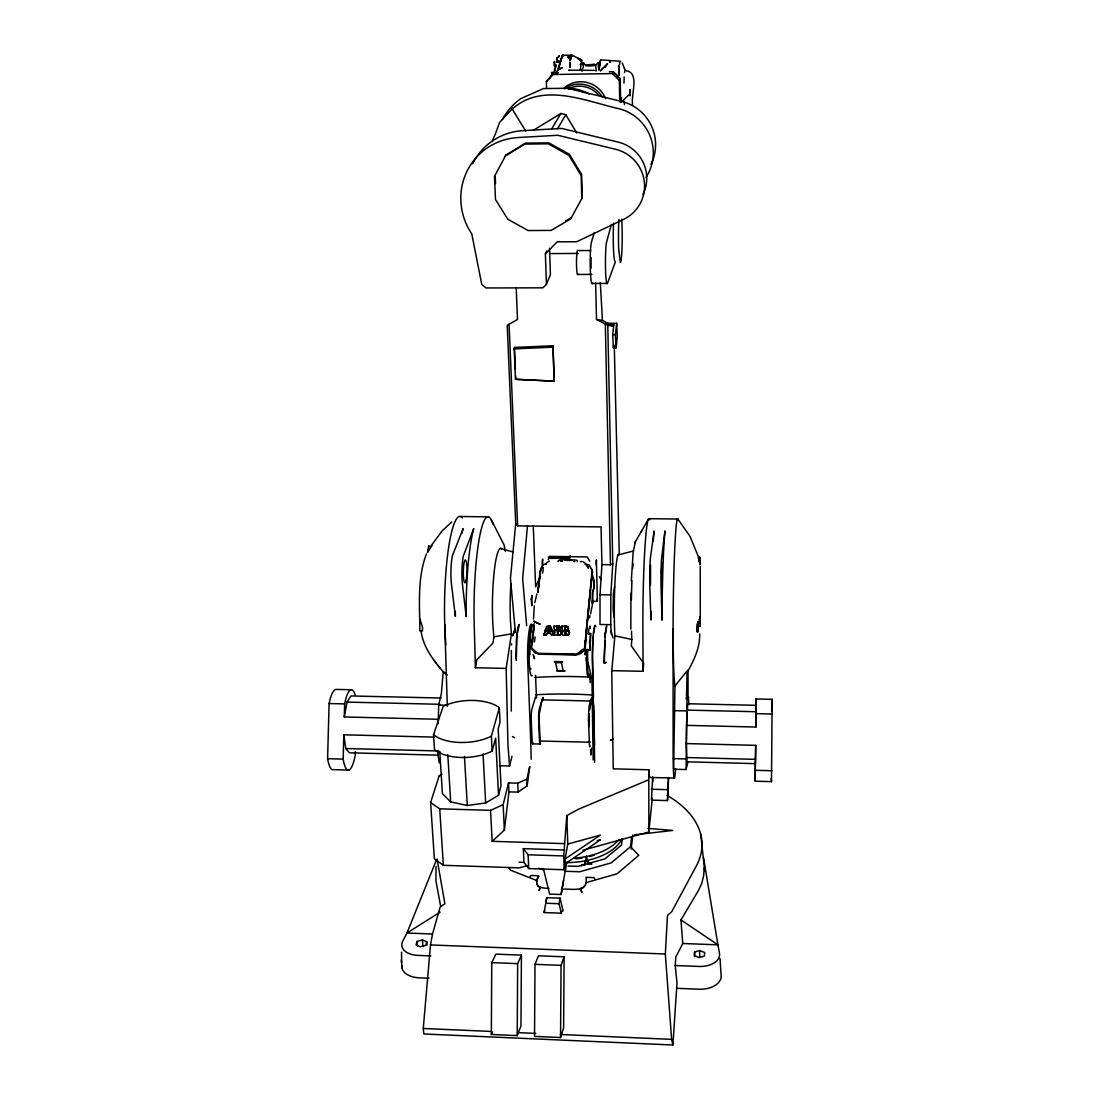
<?xml version="1.0" encoding="UTF-8"?>
<svg xmlns="http://www.w3.org/2000/svg" width="1100" height="1100" viewBox="0 0 1100 1100"><rect width="100%" height="100%" fill="white"/><g stroke="black" fill="none" stroke-linecap="round" stroke-linejoin="round"><path stroke-width="1.5" d="M516.23 288.406L517.495 319.481L507.21 325.394L515.721 523.793L517.632 525.882L601.054 526.914L601.947 564.616L600.023 594.729L600.009 624.484L610.775 624.676L611.325 634.535M610.775 624.676L610.803 594.908L612.769 563.901L607.777 325.366L596.489 319.44L595.623 282.755M688.036 696.96L686.455 698.926L688.036 696.96L688.05 670.134M588.651 665.033L591.965 679.69L592.831 739.145A180.166 16.61 -88.4 0 1 593.161 759.894M592.487 599.885L592.46 603.735L592.584 592.68L592.405 604.574L590.59 613.745M437.071 859.031L444.895 903.76L440.124 907.129L432.52 934.093L430.499 944.941L423.266 1028.473L423.857 1033.986L672.898 1045L671.632 1039.362L665.321 954.003L667.507 915.365L671.77 911.652L696.286 866.044A132.935 73.92 -1.9 0 0 666.957 795.245M755.879 727.045L755.947 705.32L687.72 703.739L686.524 725.354L755.879 727.045L756.003 698.967L772.131 699.325L771.485 781.646L755.232 781.192L755.232 762.575M491.342 1034.481L491.741 962.624L495.908 954.14L521.414 955.13L520.974 1025.956L517.22 1035.622L491.342 1034.481L492.388 1032.061M517.22 1035.622L517.66 963.641L521.414 955.13M534.999 964.329L534.531 1036.392L560.56 1037.534L563.626 1027.812L564.107 956.808L538.464 955.804L534.999 964.329L561.055 965.36L564.107 956.808M560.56 1037.534L561.055 965.36M589.572 640.654L590.398 641.781L589.572 640.654L590.095 650.375L585.942 650.155C586.658 652.438 585.599 656.851 585.062 653.194A31.79 2.475 -87.6 0 1 586.094 635.855M755.232 781.192L755.7 745.346L686.29 743.572L686.524 725.354M533.527 618.915L534.27 605.921M678.315 520.438A84.246 3.369 -89.3 0 0 673.53 587.373A84.246 3.369 -89.3 0 0 674.946 685.905L673.668 769.23L686.098 769.56L687.005 698.94M552.393 75.597L552.104 72.146L551.884 75.295M686.29 743.572L686.991 761.805L755.37 763.634L755.7 745.346M599.17 68.901L600.49 60.143L598.909 70.331M630.946 592.996L630.795 629.09M438.24 723.662L438.666 705.086L441.402 693.33L443.217 671.715C433.043 659.973 422.909 646.58 421.053 630.644L419.87 630.974C419.746 605.536 417.134 578.256 426.429 553.877M755.851 704.192L756.003 698.967M401.596 963.05L401.569 952.16M355.355 751.699L355.272 755.067A34.774 7.659 -87.6 0 1 343.173 759.11L327.594 758.697L329.106 703.546A34.691 7.948 -87.6 0 1 335.789 689.398L351.093 689.741M554.909 68.929L554.826 70.111M589.779 650.237L590.04 642.235M686.455 698.926L687.074 670.945L674.946 685.905M771.636 711.26L772.131 699.325M343.173 759.11L343.819 734.8L434.06 737.11M437.882 719.263L344.3 716.966L344.644 703.904A34.719 7.659 -87.7 0 1 355.217 694.939M536.126 880.907L538.794 875.737C533.28 887.246 539.756 887.838 548.914 888.47M623.961 83.119L624.181 76.931M590.164 677.284L590.15 679.704M511.294 711.095L511.376 650.457M687.844 762.327L686.098 769.56M428.312 551.581L428.395 549.574M631.317 581.089L633.132 552.475L635.442 541.544M589.848 641.781L589.779 643.335L589.49 642.207M699.696 633.93C700.04 647.35 694.141 659.973 687.748 671.44M700.067 626.202L699.036 626.038L700.067 626.202L700.288 621.72L700.232 566.308M511.527 644.985L511.582 643.706M516.45 641.534L516.202 648.835A25.603 2.571 -89.2 0 0 516.189 658.859M590.109 640.668L590.631 633.298L590.398 641.781M650.567 565.235L650.499 585.049M694.581 952.091L694.389 955.639L699.339 957.619L704.468 956.024L704.633 952.476L699.683 950.51L694.581 952.091L694.581 956.711M699.916 558.25L699.751 564.754L699.82 560.601L699.806 563.668L698.431 557.315L699.779 557.164L699.916 558.25L698.638 557.549M593.079 714.835L593.477 710.325M569.195 560.615L570.13 555.624M582.931 850.231L648.849 831.971L648.821 769.794L613.236 768.817L611.779 670.643L614.9 635.841A47.547 3.479 -89.2 0 1 615.024 581.116A47.547 3.479 -89.2 0 1 618.984 554.895M672.898 1045L676.995 982.933L675.221 965.511L675.799 957.055L682.77 943.497L680.955 919.93L698.665 890.12L701.841 883.19L703.697 875.352L704.234 866.731L700.81 834.707M629.929 90.461L629.709 92.593L629.929 89.65A17.957 1.182 89.7 0 0 630.025 95.865L629.874 94.201M591.277 749.898L591.085 754.133M591.099 750.31L591.044 753.651L591.223 749.746M611.779 670.643L643.074 671.303L643.638 663.327L631.317 645.837L631.826 639.471A52.14 3.314 -89.2 0 1 631.51 631.111M564.781 849.997L523.339 848.65L523.944 862.372L528.715 868.56L564.19 869.756L563.709 855.951L566.803 815.581L578.311 809.298L648.148 780.01M589.064 713.694L589.023 726.688M436.013 866.332L435.957 881.018L440.646 906.166M569.14 560.464L569.36 558.58M632.692 104.899C630.493 95.453 640.145 72.669 626.161 70.73M652.589 777.287L651.489 800.112L667.48 800.58L668.442 777.727M667.48 800.58L668.607 777.562M586.094 635.841L586.451 633.023M604.862 637.271L606.691 625.955M590.425 589.779L584.994 648.587C583.811 652.176 579.7 654.555 576.056 654.94L538.904 654.184L535.136 652.795L531.616 649.165L531.396 647.529L533.995 625.763M590.893 584.732L591.36 579.686M591.827 574.654L591.882 569.773M699.779 557.164L699.366 561.509L698.431 557.315M557.865 61.174L558.195 62.136M527.477 526.006L522.651 578.6L526.652 625.666M648.849 831.971L652.3 798.311M508.558 782.898L503.14 804.691L490.545 810.356L492.168 841.308L504.377 830.06L508.97 791.862L508.558 782.898L517.743 783.159L526.845 779.13L529.746 766.535L527.134 785.84L518.141 792.138L508.97 791.862M605.303 632.83L604.079 662.901L606.265 662.475L604.079 662.901M515.721 523.793L510.441 578.408L515.391 632.362M532.51 642.675L533.019 637.821M533.541 632.954L534.05 628.1M537.831 592.377L540.1 570.914L542.039 567.834M584.567 646.91L585.269 640.255M585.805 635.277L592.57 571.711L591.346 568.631M557.714 631.923L557.893 635.14L560.409 634.673L561.632 632.803L560.904 630.685L557.645 630.658L557.906 635.016C565.056 635.264 560.808 626.945 554.414 630.768L554.551 632.94M608.424 324.28L613.786 324.913L612.714 334.661L613.401 347.889L616.096 347.903L617.32 336.49L616.66 323.29L606.815 323.304M613.401 347.889L613.759 344.616M616.096 347.903L615.423 334.661L616.66 323.29M607.777 325.366L613.305 326.164L613.511 324.28M565.482 630.836L568.755 630.74L569.498 632.72L568.535 634.631L565.73 635.195L565.482 630.836L565.73 635.195M562.389 632.748L562.526 635.168L565.496 635.071M699.036 621.995L700.178 616.811L699.311 619.602M558.181 61.792C562.788 59.84 554.661 63.718 557.15 61.944M534.476 641.905L535.081 636.873M542.644 573.114L543.4 567.669M551.54 635.099L550.743 633.229L549.065 633.229C552.64 635.36 544.816 628.719 552.049 630.63L554.001 635.112L551.554 634.975M565.207 630.602L565.015 626.038L562.045 626.024L562.402 632.871L562.265 630.465M565.263 626.161L568.342 627.385L567.504 629.888L568.356 627.399L565.263 626.161C562.279 629.709 569.594 632.39 567.49 629.874L568.342 627.385M565.111 628.251L565.345 633.132M564.781 871.269L579.659 871.764L611.188 862.895L630.493 846.711L631.62 837.128M631.166 849.076L632.816 835.01M534.077 623.549L531.341 647.776L536.154 652.149L538.312 653.345L573.402 654.06C578.572 655.614 580.14 649.454 584.567 648.835L592.089 570.13L589.132 564.809L585.035 564.396M537.9 591.621L540.884 568.329L543.221 564.63L546.439 563.888M538.01 592.281L540.623 570.515M557.645 635.14L557.521 632.885M596.379 560.202L597.382 600.779M552.035 630.74L554.015 634.989L552.035 630.74L548.886 630.726L552.035 630.74L553.025 633.009M554.29 628.251L554.194 625.969L554.414 630.768M557.15 626.106L554.18 626.092M548.666 625.928C546.342 632.308 555.321 631.689 550.041 625.969L548.666 625.928L548.79 628.925M558.786 635.126L561.385 633.683L560.862 630.685M547.071 633.215L548.79 633.339L548.652 630.616L545.394 630.575L543.909 635.044L546.452 635.058L547.071 633.215L548.804 633.229M557.769 632.885L557.411 625.996L559.886 626.587L560.423 629.076C558.058 629.874 562.251 631.235 559.666 629.819L560.574 627.798L559.212 626.161L557.411 625.996L557.549 628.815M622.298 838.929L621.514 845.061L604.945 858.839L578.05 866.374L568.164 866.044M548.515 628.1C550.99 631.785 542.671 631.551 546.191 628.169M568.178 629.379L567.696 626.601M589.971 615.395L589.683 617.595L588.431 618.118M590.205 674.479L590.274 682.564L590.521 681.409M545.394 630.575L543.909 635.044L544.679 632.706M546.452 635.058L543.923 634.92M581.652 59.95L572 55.206L570.13 60.459L572 55.206M548.79 633.339L548.652 630.616M554.166 381.205L552.998 345.744L514.47 347.435L514.223 348.879L515.487 379.294L554.166 381.205L552.998 345.744M499.524 765.71L509.547 765.985L507.953 745.03L506.165 668.401L511.418 633.875L510.441 620.895A47.259 6.16 -88.9 0 1 510.868 583.866M542.589 559.446L542.438 567.229M502.026 549.299A51.7 7.232 -88.9 0 0 493.763 575.905A51.7 7.232 -88.9 0 0 493.941 636.817L492.924 643.129L476.74 659.876L475.406 667.741L506.165 668.401M697.207 624.126L697.991 624.924L696.671 627.44L697.964 629.351L696.602 630.438L698.046 631.799L698.101 621.527L696.671 627.44L697.29 631.799L698.17 630.726L697.29 631.799M619.52 64.597L619.905 62.232M596.379 559.996L596.186 564.919M544.101 912.546L546.741 897.683L560.01 898.15L563.09 910.841L561.619 911.529L561.33 913.179L544.101 912.546L544.61 910.181M561.413 889.336C570.873 887.934 588.844 894.094 585.929 877.332L593.134 877.58A1.595 1.347 10.7 0 1 594.77 878.996M543.414 868.67L549.629 894.107L561.096 894.506L566.748 862.166M561.33 913.179L559.034 903.705L560.01 898.15M561.096 894.506L563.599 880.261M565.455 869.412L565.098 859.018L567.765 844.058L566.803 815.581M564.19 869.756L565.263 863.747L600.476 839.754L597.217 840.661M614.57 586.726L613.429 593.161L613.112 608.465L613.938 617.1M589.737 709.638L591.085 702.226A10.079 0.866 -88.8 0 1 591.236 701.525M344.3 716.966L347.036 702.102L350.928 695.956L441.306 698.046M546.741 897.683L545.696 903.224L559.034 903.705M554.428 69.589L554.551 68.901M542.602 559.13L542.314 563.942M534.848 602.621L536.882 593.876M551.925 630.396L550.041 625.969L551.279 628.925M589.93 745.773L589.572 746.776L588.473 720.473C588.638 713.859 588.624 700.893 592.048 697.716M570.075 560.505L570.116 560.285A24.929 22.536 13.5 0 1 572 560.477M567.215 560.464L567.27 560.244A24.929 22.536 13.5 0 0 565.4 560.381M509.547 765.985L511.995 756.25M597.011 599.156L597.396 600.902M498.52 795.286L500.995 785.593L498.204 728.915L500.033 722.232L499.317 707.657A36.877 17.916 -3.8 0 0 443.204 706.324L433.538 734.69L434.514 749.567A36.987 18.356 -3.9 0 0 492.126 751.08L495.66 738.183L498.52 795.286L485.65 802.945L467.294 805.503L450.711 801.914L442.42 793.65L439.752 751.795M561.357 633.806L560.821 630.795M611.408 224.441L606.664 241.863A21.354 1.705 90 0 0 605.495 267.63A21.354 1.705 90 0 0 607.53 283.222L615.202 262.377L614.226 258.761A25.74 1.939 90 0 1 613.539 223.066M492.126 751.08L491.37 736.161L499.317 707.657M565.62 632.954L565.744 635.071L567.806 635.03L569.498 632.72L568.714 630.74L562.265 630.809M426.8 941.793L425.81 945.258L420.447 946.798L416.075 944.872L417.092 941.421L422.441 939.881L426.8 941.793L427.034 945.051M594.303 232.664L591.525 241.945A21.34 1.884 89.9 0 0 590.26 267.685A21.34 1.884 89.9 0 0 592.515 283.264M527.312 865.631L519.296 867.859L443.355 865.301L434.349 858.742L430.609 802.546L439.092 776.05L441.925 774.139M560.312 629.227L559.584 629.929M512.957 635.305L515.034 629.007L512.765 635.896M555.761 73.315L558.002 69.713L562.293 67.636L558.291 69.534L561.77 56.746A35.695 3.644 89.2 0 1 563.599 55.907M546.15 628.375C545.614 625.364 549.78 624.924 548.515 628.155M565.744 635.071L569.071 634.013L568.755 630.74L569.498 632.72L567.806 635.03M436.439 859.966L406.959 933.034L402.751 941.023A19.745 11.839 -6.2 0 0 417.959 955.391L430.856 955.9M546.425 284.268L545.38 253.921L557.178 241.849L576.716 241.739L623.535 219.409A37.73 37.276 35.7 0 0 615.464 149.243L557.783 135.272L518.127 137.541A63.676 61.765 42.8 0 0 471.776 233.901L481.772 284.488L486.049 287.966L542.919 287.829L546.425 284.268L550.413 274.794L549.546 248.298M545.38 253.921L546.741 250.938M539.261 889.859L540.457 887.232L538.189 886.352L537.281 884.345M540.54 576.18L535.631 586.836L533.252 525.731M548.254 559.433L549.656 556.38L587.18 556.916L589.793 561.151M538.945 890.505L540.457 887.232M569.044 634.026L569.223 631.634M584.457 885.968L582.862 887.893L580.291 888.621L582.065 892.678M583.357 66.839L582.134 69.795A27.679 2.516 89.4 0 0 581.996 71.362M619.712 101.929L619.341 80.396L620.221 78.499L613.346 71.72L609.249 71.789M546.576 88.385L546.356 81.51L552.874 74.511L612.411 73.576L613.346 71.72M641.3 531.602L648.368 519.118M557.59 128.7L565.757 114.689L560.945 113.465L533.376 130.267M634.673 542.891L642.166 530.09M430.774 546.288L441.911 531.107L451.77 521.964M551.705 128.892L560.945 113.465M580.649 63.965L583.839 63.718L580.773 63.759M549.519 78.595L551.416 75.639M598.098 63.14A27.706 2.31 89.5 0 0 597.809 62.727L595.911 65.56M559.391 55.894L558.525 57.021M605.027 67.499L607.599 63.621L601.067 69.85M589.284 674.809L588.115 673.544L587.331 665.239A23.884 2.118 -89 0 1 587.207 650.224M552.874 74.511L554.18 72.669L558.236 72.6L555.761 73.15M546.356 81.51L554.18 72.669M525.717 131.065L512.27 109.079L513.466 107.511L499.551 122.471L495.275 134.282A48.936 47.726 51.8 0 0 492.25 141.488M555.555 662.599L561.44 662.723L562.567 661.719L554.345 661.54L555.555 662.599L557.37 670.959C576.826 671.632 552.324 669.804 557.37 670.959M519.351 624.58L516.904 635.429L516.257 660.467M570.996 55L570.02 57.269L570.79 55.261L571.67 55.316L562.966 55.165M698.844 623.549L700.288 621.72M621.321 102.011L629.035 94.71M431.984 545.627L427.433 552.502L428.849 545.614L429.385 546.741M585.337 864.545L582.244 864.572L581.268 865.686L585.337 864.545L584.925 861.3L587.661 860.723L588.101 863.968L591.869 864.077L590.494 862.826L588.101 863.968M512.27 109.079C541.654 82.541 583.069 100.073 616.192 108.089A45.237 44.797 54.2 0 1 645.989 177.403M562.664 55.784L558.717 67.127A7.783 0.811 89.2 0 0 558.319 70.414M600.449 71.088L602.649 68.901M585.049 654.046L585.915 654.019M580.759 63.14L583.839 62.961A27.679 2.516 89.4 0 1 584.499 64.226M545.504 564.273L546.576 563.475M582.574 651.475L576.098 654.541L544.046 653.964M546.975 562.513L549.299 561M565.098 859.018L600.352 835.106L567.765 844.058M439.092 776.05L441.32 774.565M440.138 912.106L406.959 933.034L432.341 933.996M505.189 156.076L524.893 144.1L548.281 143.825L568.92 155.403L581.171 175.588L581.776 198.825M565.634 220.962L571.23 217.663M591.553 701.016L542.451 699.875A10.051 1.141 -88.6 0 0 541.832 701.085L538.973 715.646L540.141 741.029L589.848 742.211M574.805 561.536L573.732 561.523M559.598 635.071L560.656 634.631M610.527 740.149L613.181 739.076L610.527 740.149L611.627 739.984M585.186 654.582L586.286 654.321M601.947 564.616L610.473 564.74L612.769 563.901M586.245 882.571L617.059 873.799L638.784 855.332L630.493 846.711M618.035 554.95L633.462 550.99M585.269 861.864L588.005 861.273M565.606 862.634A55.302 30.374 -1.9 0 0 586.217 860.612L586.424 856.171L586.712 860.516A55.302 30.374 -1.9 0 0 621.995 838.846M493.941 636.817L511.418 633.875M634.494 834.831L672.829 830.431L647.914 828.424M514.223 348.879L552.791 347.188M592.446 601.452L597.273 601.246M585.09 654.569L585.475 653.675M594.688 70.359L568.686 70.166L569.305 70.51M557.48 627.839L557.618 630.561L560.601 630.534M590.7 250.511L577.871 250.566A12.182 1.182 89.9 0 0 576.496 262.804A12.182 1.182 89.9 0 0 577.995 274.271M549.78 253.577L578.188 253.44M577.473 274.45L591.91 274.395M591.8 283.456L606.884 283.415M608.795 324.913L613.786 324.913M612.714 334.661L615.423 334.661M557.618 630.561L557.398 626.12L559.969 626.739L560.244 629.434L560.519 627.44M548.652 626.051L550.014 626.065M545.435 630.355L548.639 630.369L548.474 627.688M562.251 630.589L565.221 630.479M545.38 630.699L548.639 630.726M557.659 635.016L554.689 635.112L554.551 632.692M557.398 626.106L558.841 626.12M649.055 518.678L677.848 519.035L690.002 536.346L698.335 556.504M460.419 516.477L488.703 516.876M600.023 594.729L610.803 594.908M590.095 650.375L585.942 650.155M347.036 702.102L440.027 704.289M687.074 710.105L755.975 711.727M438.666 705.086L447.755 705.306M673.97 710.641L686.469 710.93M329.106 703.546L344.644 703.904M756.003 713.639L772.406 714.024M674.493 778.058L650.183 777.466A45.568 2.42 -89 0 1 648.821 769.794M548.598 558.415L569.47 558.154L549.299 557.219A2.599 1.045 -2 0 1 548.35 557.123M532.744 743.834L540.086 744.026M343.819 734.8L345.799 748.523L438.969 750.984M686.469 757.529L755.494 759.357M440.619 752.428L437.58 752.345L439.285 762.85M673.337 758.615L685.85 758.945M438.309 755.164L349.429 752.785L345.799 748.523M755.452 770.303L771.884 770.742M348.975 770.069L333.616 769.643A34.733 7.948 -87.5 0 1 327.594 758.697M651.351 789.223L667.384 789.676M430.609 802.546L439.711 808.83L490.545 810.356M492.168 841.308L564.561 843.631M523.339 848.65L528.124 854.782L563.709 855.951M519.035 862.207L523.944 862.372M537.35 875.683L531.616 875.49A1.595 1.334 12.9 0 0 530.104 876.782M682.77 943.497L717.915 944.831L719.469 953.205A20.061 12.279 1.9 0 1 698.913 966.446L675.221 965.511M430.499 944.941L665.321 954.003M491.741 962.624L517.66 963.641M429.027 978.23L419.21 977.831A21.326 13.021 -6.3 0 1 401.761 965.181M677.27 988.336L698.885 989.216A21.656 13.503 2 0 0 721.077 974.669L720.005 958.581M423.266 1028.473L491.494 1031.456M518.939 1032.666L535.769 1033.409M560.299 1034.481L671.632 1039.362M515.487 379.294L553.905 381.123M600.902 59.84L620.661 61.284M567.064 626.202L565.276 626.051L565.482 630.479L568.48 630.602M537.158 623.054L540.43 624.112M596.489 319.44L602.442 320.471L613.305 326.164M614.9 635.841L631.826 639.471M514.649 737.701L512.476 736.546M500.308 548.405L513.081 552.007M421.053 630.644L422.441 631.056L422.592 627.509L419.884 618.915M539.344 623.947L533.541 621.074L536.442 622.724M538.78 868.189L543.414 869.99M537.322 880.742L510.647 870.21L508.681 867.598M578.132 58.424L581.171 59.895A1.416 1.375 79 0 1 581.652 60.94L580.525 60.734M577.995 58.63L581.515 61.215L580.869 59.936M580.676 60.541L581.652 61.009L580.951 59.716M583 561.729L584.98 562.994M559.652 629.819L560.629 630.451L554.414 630.41L554.565 632.816M613.058 72.49L616.289 74.621L618.379 77.619M680.955 919.93L717.915 944.831L703.491 857.491M581.419 561.44L580.47 561.591L581.598 561.619M446.793 674.822L443.217 671.715L446.93 675.207M612.411 73.576L619.341 80.396M595.719 66.688L596.227 69.561A27.706 2.31 89.5 0 0 596.104 71.142M433.854 660.192L435.971 662.874M437.965 665.376L440.234 668.25M561.413 631.62L561.605 633.091M585.695 563.736L588.418 567.848L586.644 565.139M599.349 576.675L601.095 579.507M565.757 114.689L576.757 132.963M583.495 63.099L583.701 63.924M491.356 520.08L503.993 544.692L505.422 551.306M589.256 674.3L589.683 675.276M580.291 888.621L581.776 892.004M771.485 781.646L771.237 778.319M591.91 676.816L592.35 677.957M533.046 654.789L534.559 658.749L533.789 656.04M622.27 62.906L624.827 69.699M567.641 559.295L567.916 560.148M611.036 631.139L613.044 637.918M561.44 662.723L563.241 671.082M589.683 742.308L589.449 740.878M591.429 748.206L590.824 755.026M618.599 65.725L619.451 75.364M618.805 67.719L618.668 66.674L619.273 75.419M556.806 62.068L556.93 57.709L557.164 59.084M587.799 662.131L588.239 666.243M618.585 65.45L618.75 67.361M590.191 627.674L590.054 626.01L590.205 627.784M401.362 959.901L402.009 968.344M417.092 941.421L417.45 946.303M422.441 939.881L422.909 946.399M619.905 90.805L620.634 102.08L620.221 78.499M439.711 808.83L443.355 865.301M565.359 632.94L565.482 635.195M447.796 754.71L450.711 801.914M557.507 632.995L557.26 628.251M464.461 756.456L467.294 805.503M600.311 282.618L602.442 320.471M483.051 753.968L485.65 802.945M503.14 804.691L504.377 830.06M562.141 628.471L562.045 626.024L562.155 628.279M557.164 625.982L557.26 628.513M535.507 675.4L536.484 697.524M495.192 175.326L495.564 183.562M517.743 783.159L518.141 792.138M586.438 661.196L586.314 657.36L586.658 666.944A25.726 2.282 -89 0 0 589.339 674.534M509.053 324.156L517.632 525.882M526.845 779.13L527.134 785.84M528.124 854.782L528.715 868.56M514.47 347.435L515.377 369.284M515.652 376.007L515.804 379.362M444.744 624.511L447.329 706.145M586.424 856.171L586.548 860.227M475.406 667.741L474.224 625.048A83.256 12.265 -88.9 0 1 479.394 537.9A83.256 12.265 -88.9 0 1 492.814 523.916M593.436 736.684L592.996 718.754M614.295 346.225L619.286 554.331M593.464 697.977L592.625 661.898A24.035 2.062 -89 0 1 592.831 644.394L592.873 643.418A24.035 2.062 -89 0 1 593.326 636.446M593.629 704.852L594.426 739.2A180.139 16.431 -88.4 0 1 594.55 745.071M688.572 696.974L688.724 704.564M605.316 324.129L610.473 564.74M584.925 861.3L584.98 863.995M530.021 654.692L529.939 648.299A25.616 3.424 89.6 0 1 530.214 639.045L530.654 633.696A25.603 3.424 89.6 0 1 533.211 624.663M652.795 777.122L652.85 781.742M643.074 671.303L642.881 628.183A84.095 4.73 -89.2 0 1 649.701 519.915M699.683 950.51L699.696 957.124M673.104 628.732L673.104 749.32A45.636 1.801 -89.1 0 0 675.579 768.859M624.429 104.583A19.841 1.361 89.7 0 1 624.209 101.255M624.539 72.49A19.841 1.361 89.7 0 1 625.433 70.565M569.759 88.206A24.943 24.489 68.1 0 1 598.661 95.315M563.874 88.495A43.849 43.01 60.1 0 1 589.408 94.229M568.164 88.935A43.931 43.093 59.9 0 1 584.87 92.689M564.699 88.701A26.978 26.483 68.2 0 1 602.525 97.336M565.098 87.134A26.771 26.276 69.1 0 1 605.605 98.67M562.54 55.715A35.186 3.589 89.2 0 0 561.701 57.241L558.621 67.031A7.879 0.825 89.2 0 0 558.209 70.373M580.388 69.781A27.679 2.544 89.4 0 1 582.368 63.236M598.207 67.086A27.706 2.282 89.5 0 1 599.101 62.934M557.067 62.205A3.438 1.389 -1.4 0 1 558.168 61.779M587.18 64.625A5.225 0.756 -1.7 0 0 585.571 64.914L585.489 65.642A5.225 0.756 -1.7 0 0 594.248 65.491L595.018 64.763A5.225 0.756 -1.7 0 0 593.739 64.515M580.195 64.653A27.679 2.558 89.4 0 1 580.415 63.883M650.966 611.435A84.136 4.373 -89.2 0 0 650.911 620.001L649.839 587.152A20.226 1.114 -89.3 0 1 650.348 558.47L654.101 531.053A84.136 4.373 -89.2 0 0 653.263 541.31M491.37 736.161A37.111 18.136 -3.8 0 1 433.538 734.69M445.899 644.806A83.105 13.557 -88.8 0 1 447.837 553.163A83.105 13.557 -88.8 0 1 462.344 517.88M594.192 855.223A55.096 30.168 -1.9 0 1 589.834 856.446M582.134 858.041A55.096 30.168 -1.9 0 1 575.822 858.866M535.631 694.774A254.76 138.696 -2.4 0 1 592.57 695.021M534.586 677.476A250.759 133.595 -2.3 0 1 589.779 677.132M631.4 599.651A52.14 3.314 -89.2 0 1 631.964 580.731M632.638 568.452A52.14 3.314 -89.2 0 1 632.995 563.805M455.331 611.408A83.16 13.09 -88.9 0 0 455.373 616.481L451.454 583.976A19.979 3.314 -89 0 1 452.43 555.651L463.1 528.66A83.16 13.09 -88.9 0 0 461.918 533.376M591.154 268.043A12.196 1.073 89.9 0 1 591.112 257.4M642.923 194.48A37.001 36.602 38.6 0 0 618.227 142.12L561.688 128.425L522.803 130.666A62.453 60.679 44.1 0 0 472.643 163.776M502.384 119.488A63.992 62.672 53.7 0 1 520.781 98.629L543.386 88.591L567.834 88.22L619.327 100.925A44.261 43.849 59.8 0 1 650.966 164.354M618.942 219.423A25.754 1.87 90 0 0 618.709 249.095L620.331 262.364A25.754 1.87 90 0 0 622.05 247.046A25.754 1.87 90 0 0 621.706 219.093M618.97 839.465A55.357 30.291 -1.9 0 1 573.842 858.275M543.317 699.627A7.384 0.839 -88.6 0 0 542.795 697.317L539.234 709.459A7.508 0.866 -88.6 0 0 538.643 719.675L539.454 740.259A7.48 0.853 -88.5 0 0 540.54 743.036M533.211 742.844A7.466 0.88 -88.5 0 1 532.07 740.066L531.217 719.496A7.494 0.894 -88.5 0 1 531.836 709.28L535.521 697.152A7.384 0.866 -88.6 0 1 535.92 698.252M604.381 661.554A25.767 2.118 -88.3 0 1 605.041 640.819M595.801 626.629A26.166 2.241 -89 0 0 593.285 634.26A26.166 2.241 -89 0 0 592.433 662.846L594.248 740.039A179.231 16.349 -88.4 0 1 594.591 762.383M605.33 633.902A25.795 1.732 -87.6 0 1 606.636 626.257M588.211 633.6A23.884 2.118 -89 0 1 590.301 628.416M593.615 633.559A24.035 2.062 -89 0 1 594.605 628.1M532.331 625.46A26.07 3.162 -88.8 0 0 528.798 633.036A26.07 3.162 -88.8 0 0 527.725 661.499L530.612 738.416A178.447 23.1 -88 0 1 531.163 759.247M516.354 641.273A25.657 3.589 89.8 0 1 519.241 624.553M592.254 574.984A24.929 22.536 13.5 0 1 592.652 591.855M592.295 576.648A24.97 22.564 13.5 0 1 592.433 592.955M530.901 668.69A18.837 2.282 -88.8 0 1 529.925 668.525M529.636 667.7A18.837 2.282 -88.8 0 1 528.605 648.271A18.837 2.282 -88.8 0 1 530.832 631.648M587.868 664.414A18.906 1.677 -89 0 1 587.689 649.413M588.871 634.439A18.906 1.677 -89 0 1 589.119 633.408M587.469 666.243A18.906 1.677 -89 0 1 587.139 649.399M588.335 634.425A18.906 1.677 -89 0 1 588.83 632.748M577.266 561.688A3.19 1.292 -1.7 0 0 574.695 559.955L561.564 559.763A3.176 1.292 -1.9 0 0 558.36 561.646M532.152 675.469A25.589 3.094 -88.8 0 1 529.1 648.849A25.589 3.094 -88.8 0 1 533.514 625.639M537.006 653.414A14.19 10.959 -7 0 1 533.239 650.554M591.085 751.878C591.154 754.614 591.305 749.361 591.085 751.878M698.197 624.511L698.129 628.375L698.197 624.511M569.773 62.301L569.979 67.499L569.773 62.301M621.184 100.815L621.101 101.819L621.184 100.815M554.166 62.672C554.455 72.847 555.156 56.98 554.166 62.672M583.096 64.405C584.004 69.039 583.027 61.696 583.096 64.405M661.54 570.281L661.966 585.764L662.062 562.952L661.54 570.281M531.259 599.28L531.768 605.756L531.96 595.251L531.259 599.28M700.109 619.286L700.109 623.342L700.109 619.286M621.211 99.11L621.486 97.79L621.211 99.11M664.936 531.19L661.581 558.621A20.24 0.976 -89.3 0 0 661.086 587.331L662.007 620.194A84.191 3.864 -89.3 0 1 664.936 531.19M556.023 65.148L553.987 73.274L556.023 65.106M473.674 528.798L463.389 555.803A19.992 3.19 -89 0 0 462.44 584.155L466.207 616.674A83.215 12.609 -88.9 0 1 473.674 528.798M505.89 155.059L494.478 176.413L495.495 199.526L507.829 219.285L528.138 230.546L551.114 230.409L570.721 218.859L582.257 197.684L581.652 174.501L569.442 154.371L548.859 142.835L525.539 143.096L505.89 155.059M558.36 56.87L558.938 56.265L558.36 56.87M594.591 64.487L585.612 64.859L594.591 64.487M562.155 561.069L560.436 561.055L562.155 561.069M557.769 60.665L557.824 60.624M602.03 69.534L602.002 69.644M609.675 62.109L610.459 61.985L609.675 62.109M568.411 57.269L567.737 56.636L569.525 58.575L568.411 57.269M588.459 568.054L588.156 567.298L588.459 568.054M704.825 871.076L704.495 867.68L704.825 871.09M466.139 580.264A11.426 1.829 -89 0 0 465.987 560.725A11.426 1.829 -89 0 0 463.306 573.155A11.426 1.829 -89 0 0 466.139 580.264"/></g></svg>
